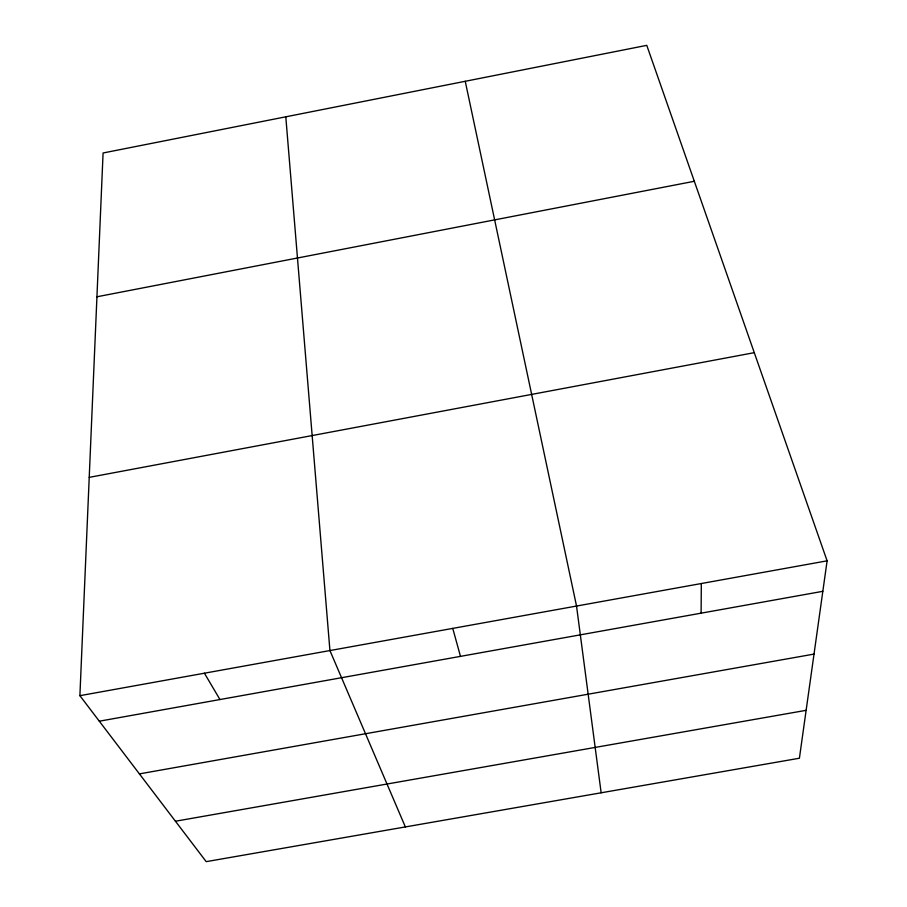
<?xml version="1.0" encoding="UTF-8"?>
<svg xmlns="http://www.w3.org/2000/svg" width="907" height="907" viewBox="0 0 907 907"><rect width="100%" height="100%" fill="white"/><g stroke="black" fill="none" stroke-linecap="round" stroke-linejoin="round"><path stroke-width="1.36" d="M701.111 613.166L701.315 583.541M79.895 695.68L103.081 152.988L646.77 45.35L827.105 560.832L799.407 758.229L206.206 861.65L79.895 695.68L827.105 560.832M96.936 296.782L694.32 181.275M89.226 477.365L754.273 352.664M99.328 721.201L822.819 591.319M139.417 773.886L814.021 654.094M175.436 821.232L806.13 710.328M204.415 673.209L219.959 699.546M405.361 826.923L329.933 650.557L285.796 116.81M452.752 628.392L460.484 656.373M465.246 81.29L576.535 606.057L601.148 792.786"/></g></svg>
